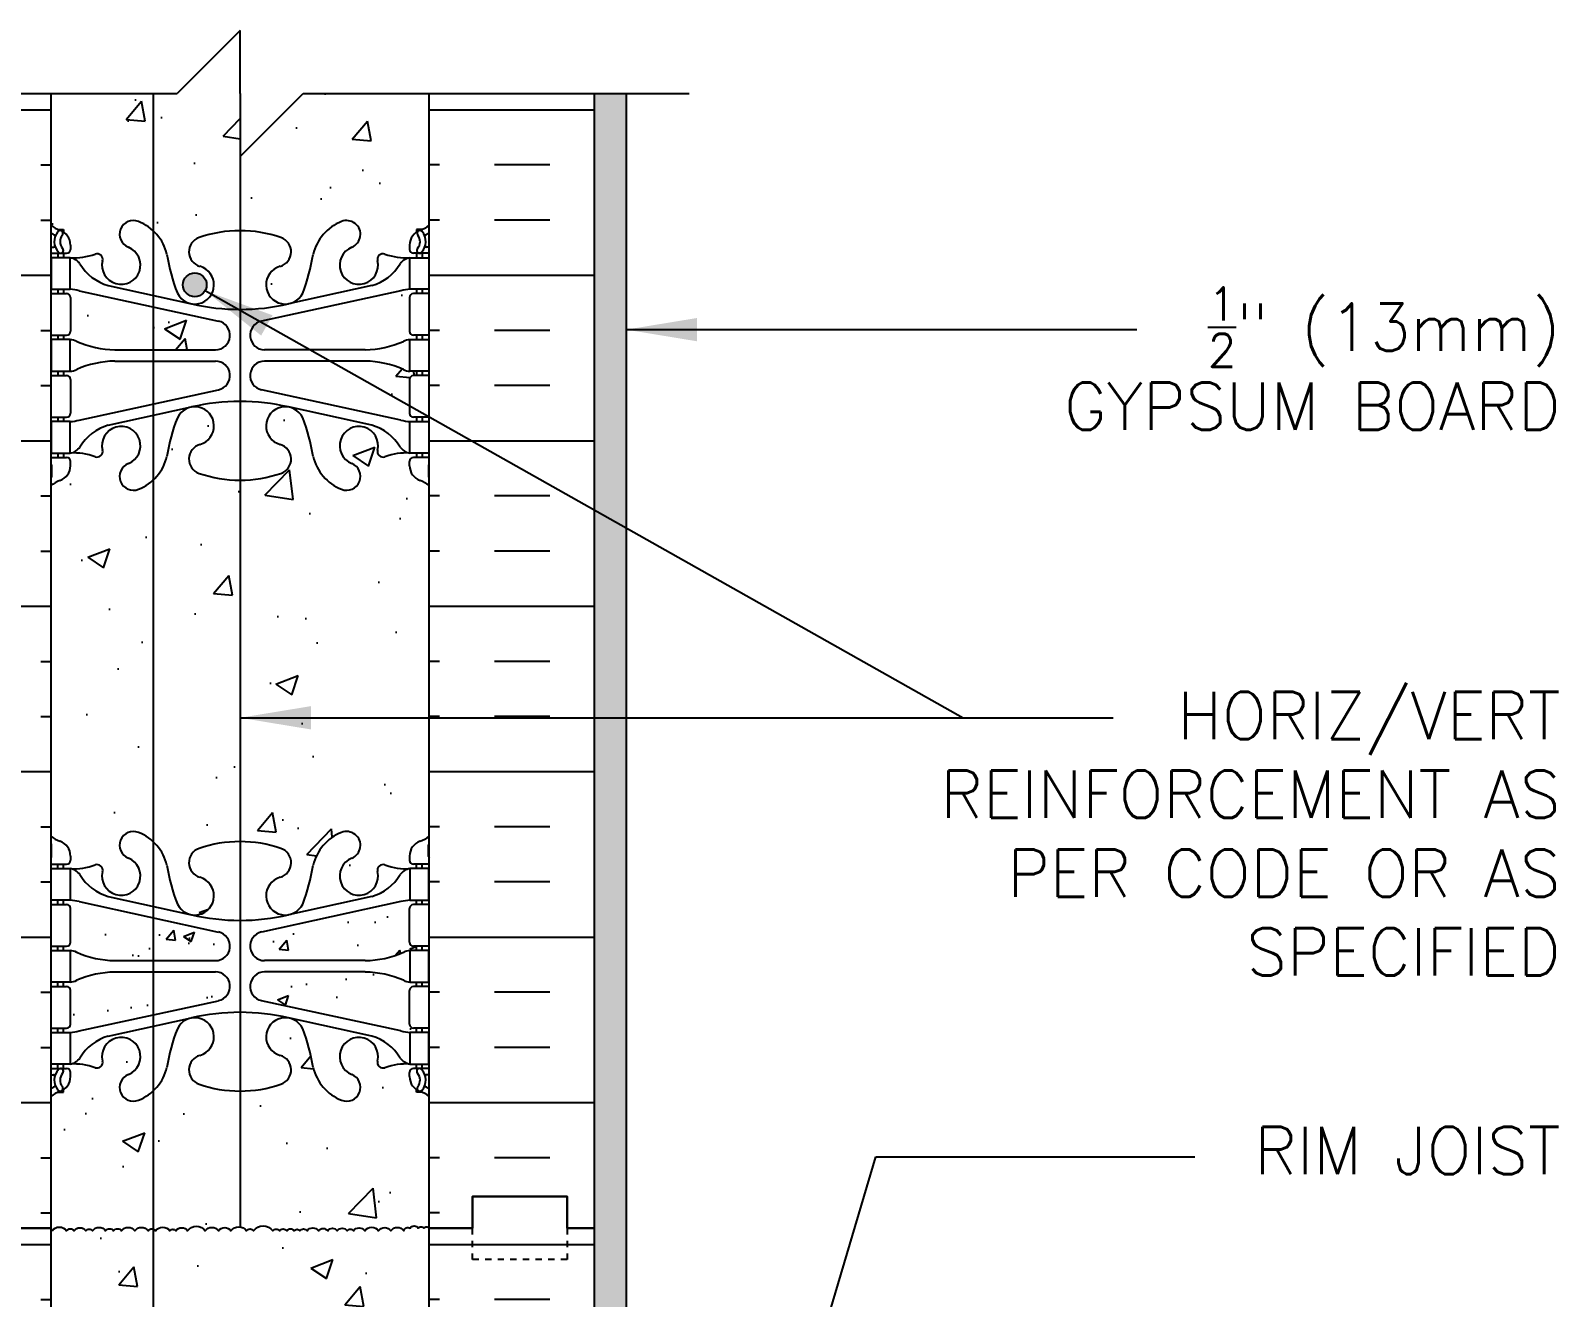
# Model space of a CAD drawing. Header units: inches. Extents: x 25.8 to 78.5, y -14.6 to 56.3.
# Drawn here: x 48.35 to 72.59, y 36.15 to 56.25 of the extents above; entities that cross this region are included whole.
import ezdxf

# ---------------------------------------------------------------- set-up
doc = ezdxf.new("R2010")
doc.units = ezdxf.units.IN
doc.header["$LTSCALE"] = 0.5
doc.header["$MEASUREMENT"] = 0
doc.linetypes.add('DASHED2', pattern=[0.375, 0.25, -0.125])
for name, color, linetype in [('HATCH', 12, 'Continuous'), ('line25', 2, 'Continuous'), ('LINE3', 3, 'Continuous'), ('LINE50', 5, 'Continuous'), ('LINE9', 9, 'Continuous'), ('TEXT', 4, 'Continuous'), ('Web_Edge', 9, 'Continuous')]:
    doc.layers.add(name, color=color, linetype=linetype)
doc.styles.add('DIM', font='romans.shx', dxfattribs={"width": 0.7})
doc.styles.add('ROMANS', font='romans.shx', dxfattribs={"height": 1.125})
doc.dimstyles.new('ext_12', dxfattribs={"dimscale": 12, "dimtxt": 0.09375, "dimasz": 0.09375, "dimexe": 0.09375, "dimexo": 0.0625, "dimgap": 0.0625, "dimtad": 1, "dimdec": 1, "dimzin": 3, "dimdsep": 46, "dimlunit": 4, "dimtxsty": 'DIM', "dimcen": 0.09, "dimdle": 0.09375, "dimclrt": 4, "dimadec": 0, "dimazin": 0, "dimtfac": 1, "dimtdec": 1, "dimtmove": 2, "dimatfit": 3, "dimfxl": 0, "dimfrac": 2, "dimtolj": 1, "dimtzin": 0, "dimarcsym": 0})

# ---------------------------------------------------------------- blocks, each defined once
blk = doc.blocks.new('6 web')
at = {"layer": 'Web_Edge'}
for p, q in [((-2.89, 6.845), (-2.8, 6.845)), ((-2.8, 6.845), (-2.8, 6.803)), ((2.89, 6.845), (2.8, 6.845)), ((2.8, 6.845), (2.8, 6.803)), ((-3, 6.566), (-2.958, 6.566)), ((-2.69, 6.596), (-2.69, 6.529)), ((2.69, 6.596), (2.69, 6.529)), ((3, 6.566), (2.958, 6.566)), ((-3, 6.466), (-2.752, 6.466)), ((-2.89, 6.466), (-2.89, 6.396)), ((-2.8, 6.466), (-2.8, 6.396)), ((3, 6.466), (2.752, 6.466)), ((2.8, 6.466), (2.8, 6.396)), ((2.89, 6.466), (2.89, 6.396)), ((-3, 5.826), (-2.752, 5.826)), ((-2.89, 5.896), (-2.89, 5.826)), ((-2.8, 5.896), (-2.8, 5.826)), ((-2.551, 5.872), (-0.34, 5.391)), ((-2.09, 5.955), (-0.768, 5.665)), ((2.551, 5.872), (0.34, 5.391)), ((2.09, 5.955), (0.768, 5.665)), ((3, 5.826), (2.752, 5.826)), ((2.8, 5.896), (2.8, 5.826)), ((2.89, 5.896), (2.89, 5.826)), ((-2.69, 5.764), (-2.69, 5.229)), ((2.69, 5.764), (2.69, 5.229)), ((-3, 5.166), (-2.752, 5.166)), ((-2.89, 5.166), (-2.89, 5.096)), ((-2.8, 5.166), (-2.8, 5.096)), ((3, 5.166), (2.752, 5.166)), ((2.8, 5.166), (2.8, 5.096)), ((2.89, 5.166), (2.89, 5.096)), ((-1.985, 4.936), (-0.389, 4.936)), ((1.985, 4.936), (0.389, 4.936)), ((-1.985, 4.756), (-0.389, 4.756)), ((1.985, 4.756), (0.389, 4.756)), ((-3, 4.526), (-2.752, 4.526)), ((-2.89, 4.596), (-2.89, 4.526)), ((-2.8, 4.596), (-2.8, 4.526)), ((-2.69, 4.464), (-2.69, 3.929)), ((2.69, 4.464), (2.69, 3.929)), ((3, 4.526), (2.752, 4.526)), ((2.8, 4.596), (2.8, 4.526)), ((2.89, 4.596), (2.89, 4.526)), ((-2.551, 3.82), (-0.34, 4.302)), ((2.551, 3.82), (0.34, 4.302)), ((-2.09, 3.737), (-0.768, 4.028)), ((2.09, 3.737), (0.768, 4.028)), ((-3, 3.866), (-2.752, 3.866)), ((-2.89, 3.866), (-2.89, 3.796)), ((-2.8, 3.866), (-2.8, 3.796)), ((3, 3.866), (2.752, 3.866)), ((2.8, 3.866), (2.8, 3.796)), ((2.89, 3.866), (2.89, 3.796)), ((-3, 3.226), (-2.752, 3.226)), ((-2.89, 3.296), (-2.89, 3.226)), ((-2.8, 3.296), (-2.8, 3.226)), ((-2.69, 3.096), (-2.69, 3.164)), ((2.69, 3.096), (2.69, 3.164)), ((3, 3.226), (2.752, 3.226)), ((2.8, 3.296), (2.8, 3.226)), ((2.89, 3.296), (2.89, 3.226)), ((-2.99, 3.106), (-2.99, 2.92)), ((2.99, 3.106), (2.99, 2.92)), ((-2.99, -3.106), (-2.99, -2.92)), ((-2.69, -3.096), (-2.69, -3.164)), ((2.69, -3.096), (2.69, -3.164)), ((2.99, -3.106), (2.99, -2.92)), ((-3, -3.226), (-2.752, -3.226)), ((-2.89, -3.296), (-2.89, -3.226)), ((-2.8, -3.296), (-2.8, -3.226)), ((3, -3.226), (2.752, -3.226)), ((2.8, -3.296), (2.8, -3.226)), ((2.89, -3.296), (2.89, -3.226)), ((-3, -3.866), (-2.752, -3.866)), ((-2.89, -3.866), (-2.89, -3.796)), ((-2.8, -3.866), (-2.8, -3.796)), ((-2.551, -3.82), (-0.34, -4.302)), ((-2.09, -3.737), (-0.768, -4.028)), ((2.551, -3.82), (0.34, -4.302)), ((2.09, -3.737), (0.768, -4.028)), ((3, -3.866), (2.752, -3.866)), ((2.8, -3.866), (2.8, -3.796)), ((2.89, -3.866), (2.89, -3.796)), ((-2.69, -4.464), (-2.69, -3.929)), ((2.69, -4.464), (2.69, -3.929)), ((-3, -4.526), (-2.752, -4.526)), ((-2.89, -4.596), (-2.89, -4.526)), ((-2.8, -4.596), (-2.8, -4.526)), ((3, -4.526), (2.752, -4.526)), ((2.8, -4.596), (2.8, -4.526)), ((2.89, -4.596), (2.89, -4.526)), ((-1.985, -4.756), (-0.389, -4.756)), ((1.985, -4.756), (0.389, -4.756)), ((-1.985, -4.936), (-0.389, -4.936)), ((1.985, -4.936), (0.389, -4.936)), ((-3, -5.166), (-2.752, -5.166)), ((-2.89, -5.166), (-2.89, -5.096)), ((-2.8, -5.166), (-2.8, -5.096)), ((-2.69, -5.764), (-2.69, -5.229)), ((2.69, -5.764), (2.69, -5.229)), ((3, -5.166), (2.752, -5.166)), ((2.8, -5.166), (2.8, -5.096)), ((2.89, -5.166), (2.89, -5.096)), ((-2.551, -5.872), (-0.34, -5.391)), ((2.551, -5.872), (0.34, -5.391)), ((-2.09, -5.955), (-0.768, -5.665)), ((2.09, -5.955), (0.768, -5.665)), ((-3, -5.826), (-2.752, -5.826)), ((-2.89, -5.896), (-2.89, -5.826)), ((-2.8, -5.896), (-2.8, -5.826)), ((3, -5.826), (2.752, -5.826)), ((2.8, -5.896), (2.8, -5.826)), ((2.89, -5.896), (2.89, -5.826)), ((-3, -6.466), (-2.752, -6.466)), ((-2.89, -6.466), (-2.89, -6.396)), ((-2.8, -6.466), (-2.8, -6.396)), ((-2.69, -6.596), (-2.69, -6.529)), ((2.69, -6.596), (2.69, -6.529)), ((3, -6.466), (2.752, -6.466)), ((2.8, -6.466), (2.8, -6.396)), ((2.89, -6.466), (2.89, -6.396)), ((-3, -6.566), (-2.958, -6.566)), ((3, -6.566), (2.958, -6.566)), ((-2.89, -6.845), (-2.8, -6.845)), ((-2.8, -6.845), (-2.8, -6.803)), ((2.8, -6.845), (2.8, -6.803)), ((2.89, -6.845), (2.8, -6.845))]:
    blk.add_line(p, q, dxfattribs=at)
for points in [[(-2.995, 5.896), (-2.695, 5.896), (-2.695, 6.396), (-2.995, 6.396)], [(2.995, 5.896), (2.695, 5.896), (2.695, 6.396), (2.995, 6.396)], [(-2.995, 4.596), (-2.695, 4.596), (-2.695, 5.096), (-2.995, 5.096)], [(2.995, 4.596), (2.695, 4.596), (2.695, 5.096), (2.995, 5.096)], [(-2.995, 3.296), (-2.695, 3.296), (-2.695, 3.796), (-2.995, 3.796)], [(2.995, 3.296), (2.695, 3.296), (2.695, 3.796), (2.995, 3.796)], [(-2.995, -3.296), (-2.695, -3.296), (-2.695, -3.796), (-2.995, -3.796)], [(2.995, -3.296), (2.695, -3.296), (2.695, -3.796), (2.995, -3.796)], [(-2.995, -4.596), (-2.695, -4.596), (-2.695, -5.096), (-2.995, -5.096)], [(2.995, -4.596), (2.695, -4.596), (2.695, -5.096), (2.995, -5.096)], [(-2.995, -5.896), (-2.695, -5.896), (-2.695, -6.396), (-2.995, -6.396)], [(2.995, -5.896), (2.695, -5.896), (2.695, -6.396), (2.995, -6.396)]]:
    blk.add_lwpolyline(points, close=True, dxfattribs=at)
for centre, radius, start, end in [((-2.69, 7.303), 0.5, 231.6833, 250.5288), ((-2.69, 7.303), 0.6, 238.8907, 245.0748), ((-2.696, 6.651), 0.25, 140.1145, 222.4609), ((-2.854, 6.782), 0.045, 319.1879, 141.448), ((-2.94, 6.596), 0.25, 0, 70.5288), ((-1.69, 6.766), 0.22, 68.1963, 248.1963), ((-1.885, 6.278), 0.745, 13.2652, 68.1963), ((0, 4.825), 2, 90, 108.923), ((0, 4.825), 2, 71.077, 90), ((1.885, 6.278), 0.745, 111.8037, 166.7348), ((1.69, 6.766), 0.22, 291.8037, 111.8037), ((2.94, 6.596), 0.25, 109.4712, 180), ((2.854, 6.782), 0.045, 38.552, 220.8121), ((2.69, 7.303), 0.5, 289.4712, 308.3167), ((2.696, 6.651), 0.25, 317.5391, 39.8855), ((2.69, 7.303), 0.6, 294.9252, 301.1093), ((-2.958, 6.586), 0.02, 270, 14.1541), ((-2.951, 6.741), 0.02, 340.7916, 65.0748), ((-2.696, 6.651), 0.16, 140.0001, 222.4609), ((-1.885, 6.278), 0.305, 166.6795, 68.1963), ((-0.571, 6.49), 0.24, 108.923, 254.2747), ((0.571, 6.49), 0.24, 285.7253, 71.077), ((1.885, 6.278), 0.305, 111.8037, 13.3205), ((2.696, 6.651), 0.16, 317.5391, 39.9999), ((2.951, 6.741), 0.02, 114.9252, 199.2084), ((2.958, 6.586), 0.02, 165.8459, 270), ((-2.848, 6.512), 0.045, 222.4609, 42.4609), ((-2.752, 6.529), 0.0625, 270, 0), ((-2.639, 7.395), 1, 266.7879, 289.9067), ((-2.738, 6.15), 0.25, 37.2777, 80.0823), ((-2.269, 6.369), 0.09, 346.6795, 108.8651), ((1.803, 6.92), 3, 189.0273, 201.1984), ((-1.803, 6.92), 3, 338.8016, 350.9727), ((2.269, 6.369), 0.09, 71.1349, 193.3205), ((2.639, 7.395), 1, 250.0933, 273.2121), ((2.738, 6.15), 0.25, 99.9177, 142.7223), ((2.752, 6.529), 0.0625, 180, 270), ((2.848, 6.512), 0.045, 137.5391, 317.5391), ((-1.891, 6.678), 0.75, 210.155, 254.5838), ((-0.718, 5.966), 0.305, 205.3782, 74.2747), ((0.718, 5.966), 0.305, 105.7253, 334.6218), ((1.891, 6.678), 0.75, 285.4162, 329.845), ((-2.752, 5.764), 0.0625, 0, 90), ((-2.786, 4.9), 1, 76.4291, 84.7991), ((2.786, 4.9), 1, 95.2009, 103.5709), ((2.752, 5.764), 0.0625, 90, 180), ((0, 8.932), 3.356, 256.7692, 270), ((0, 8.932), 3.356, 270, 283.2308), ((-0.389, 5.166), 0.23, 270, 77.6055), ((0.389, 5.166), 0.23, 102.3945, 270), ((-2.752, 5.229), 0.0625, 270, 0), ((-2.699, 4.877), 0.219, 60.4937, 88.92), ((2.699, 4.877), 0.219, 91.08, 119.5063), ((2.752, 5.229), 0.0625, 180, 270), ((-1.955, 6.536), 1.6, 246.5673, 268.9203), ((1.955, 6.536), 1.6, 271.0797, 293.4327), ((-2.699, 4.815), 0.219, 271.08, 299.5063), ((-2.699, 4.815), 0.219, 271.08, 299.5063), ((-1.955, 3.156), 1.6, 91.0797, 113.4327), ((-1.955, 3.156), 1.6, 91.0797, 113.4327), ((-0.389, 4.526), 0.23, 282.3945, 90), ((0.389, 4.526), 0.23, 90, 257.6055), ((1.955, 3.156), 1.6, 66.5673, 88.9203), ((1.955, 3.156), 1.6, 66.5673, 88.9203), ((2.699, 4.815), 0.219, 240.4937, 268.92), ((2.699, 4.815), 0.219, 240.4937, 268.92), ((-2.752, 4.464), 0.0625, 0, 90), ((2.752, 4.464), 0.0625, 90, 180), ((-2.752, 3.929), 0.0625, 270, 0), ((-0.718, 3.727), 0.305, 285.7253, 154.6218), ((0, 0.761), 3.356, 90, 103.2308), ((0, 0.761), 3.356, 76.7692, 90), ((0.718, 3.727), 0.305, 25.3782, 254.2747), ((2.752, 3.929), 0.0625, 180, 270), ((-2.786, 4.792), 1, 275.2009, 283.5709), ((-1.891, 3.014), 0.75, 105.4162, 149.845), ((-1.885, 3.414), 0.305, 291.8037, 193.3205), ((1.803, 2.773), 3, 158.8016, 170.9727), ((-1.803, 2.773), 3, 9.0273, 21.1984), ((1.885, 3.414), 0.305, 346.6795, 248.1963), ((1.891, 3.014), 0.75, 30.155, 74.5838), ((2.786, 4.792), 1, 256.4291, 264.7991), ((-0.571, 3.202), 0.24, 105.7253, 251.077), ((0.571, 3.202), 0.24, 288.923, 74.2747), ((-2.752, 3.164), 0.0625, 360, 90), ((-2.738, 3.542), 0.25, 279.9177, 322.7223), ((-2.639, 2.298), 1, 70.0933, 93.2121), ((-2.269, 3.323), 0.09, 251.1349, 13.3205), ((-1.885, 3.414), 0.745, 291.8037, 346.7348), ((1.885, 3.414), 0.745, 193.2652, 248.1963), ((2.269, 3.323), 0.09, 166.6795, 288.8651), ((2.639, 2.298), 1, 86.7879, 109.9067), ((2.738, 3.542), 0.25, 217.2777, 260.0823), ((2.752, 3.164), 0.0625, 90, 180), ((-3.01, 3.106), 0.02, 0, 60.012), ((-3.01, 2.92), 0.02, 301.073, 0), ((-2.94, 3.096), 0.25, 289.4712, 360), ((-1.69, 2.927), 0.22, 111.8037, 291.8037), ((0, 4.867), 2, 251.077, 270), ((0, 4.867), 2, 270, 288.923), ((1.69, 2.927), 0.22, 248.1963, 68.1963), ((2.94, 3.096), 0.25, 180, 250.5288), ((3.01, 3.106), 0.02, 119.988, 180), ((3.01, 2.92), 0.02, 180, 238.927), ((-2.69, 2.389), 0.6, 121.073, 121.1093), ((-2.69, 2.389), 0.5, 109.4712, 128.3167), ((2.69, 2.389), 0.5, 51.6833, 70.5288), ((2.69, 2.389), 0.6, 58.8907, 58.927), ((-2.69, -2.389), 0.5, 231.6833, 250.5288), ((-2.69, -2.389), 0.6, 238.8907, 238.927), ((-3.01, -2.92), 0.02, 360, 58.927), ((-2.94, -3.096), 0.25, 0, 70.5288), ((-1.69, -2.927), 0.22, 68.1963, 248.1963), ((-1.885, -3.414), 0.745, 13.2652, 68.1963), ((0, -4.867), 2, 90, 108.923), ((0, -4.867), 2, 71.077, 90), ((1.885, -3.414), 0.745, 111.8037, 166.7348), ((1.69, -2.927), 0.22, 291.8037, 111.8037), ((2.94, -3.096), 0.25, 109.4712, 180), ((2.69, -2.389), 0.5, 289.4712, 308.3167), ((3.01, -2.92), 0.02, 121.073, 180), ((2.69, -2.389), 0.6, 301.073, 301.1093), ((-3.01, -3.106), 0.02, 299.988, 360), ((-1.885, -3.414), 0.305, 166.6795, 68.1963), ((-0.571, -3.202), 0.24, 108.923, 254.2747), ((0.571, -3.202), 0.24, 285.7253, 71.077), ((1.885, -3.414), 0.305, 111.8037, 13.3205), ((3.01, -3.106), 0.02, 180, 240.012), ((-2.752, -3.164), 0.0625, 270, 0), ((-2.639, -2.298), 1, 266.7879, 289.9067), ((-2.738, -3.542), 0.25, 37.2777, 80.0823), ((-1.891, -3.014), 0.75, 210.155, 254.5838), ((-2.269, -3.323), 0.09, 346.6795, 108.8651), ((1.803, -2.773), 3, 189.0273, 201.1984), ((-1.803, -2.773), 3, 338.8016, 350.9727), ((1.891, -3.014), 0.75, 285.4162, 329.845), ((2.269, -3.323), 0.09, 71.1349, 193.3205), ((2.639, -2.298), 1, 250.0933, 273.2121), ((2.738, -3.542), 0.25, 99.9177, 142.7223), ((2.752, -3.164), 0.0625, 180, 270), ((-0.718, -3.727), 0.305, 205.3782, 74.2747), ((0.718, -3.727), 0.305, 105.7253, 334.6218), ((-2.752, -3.929), 0.0625, 0, 90), ((-2.786, -4.792), 1, 76.4291, 84.7991), ((2.786, -4.792), 1, 95.2009, 103.5709), ((2.752, -3.929), 0.0625, 90, 180), ((0, -0.761), 3.356, 256.7692, 270), ((0, -0.761), 3.356, 270, 283.2308), ((-0.389, -4.526), 0.23, 270, 77.6055), ((0.389, -4.526), 0.23, 102.3945, 270), ((-2.752, -4.464), 0.0625, 270, 0), ((-2.699, -4.815), 0.219, 60.4937, 88.92), ((-2.699, -4.815), 0.219, 60.4937, 88.92), ((2.699, -4.815), 0.219, 91.08, 119.5063), ((2.699, -4.815), 0.219, 91.08, 119.5063), ((2.752, -4.464), 0.0625, 180, 270), ((-1.955, -3.156), 1.6, 246.5673, 268.9203), ((-1.955, -3.156), 1.6, 246.5673, 268.9203), ((1.955, -3.156), 1.6, 271.0797, 293.4327), ((1.955, -3.156), 1.6, 271.0797, 293.4327), ((-2.699, -4.877), 0.219, 271.08, 299.5063), ((-1.955, -6.536), 1.6, 91.0797, 113.4327), ((-0.389, -5.166), 0.23, 282.3945, 90), ((0.389, -5.166), 0.23, 90, 257.6055), ((1.955, -6.536), 1.6, 66.5673, 88.9203), ((2.699, -4.877), 0.219, 240.4937, 268.92), ((-2.752, -5.229), 0.0625, 0, 90), ((2.752, -5.229), 0.0625, 90, 180), ((-2.752, -5.764), 0.0625, 270, 0), ((-0.718, -5.966), 0.305, 285.7253, 154.6218), ((0, -8.932), 3.356, 90, 103.2308), ((0, -8.932), 3.356, 76.7692, 90), ((0.718, -5.966), 0.305, 25.3782, 254.2747), ((2.752, -5.764), 0.0625, 180, 270), ((-2.786, -4.9), 1, 275.2009, 283.5709), ((-1.891, -6.678), 0.75, 105.4162, 149.845), ((-1.885, -6.278), 0.305, 291.8037, 193.3205), ((1.803, -6.92), 3, 158.8016, 170.9727), ((-1.803, -6.92), 3, 9.0273, 21.1984), ((1.885, -6.278), 0.305, 346.6795, 248.1963), ((1.891, -6.678), 0.75, 30.155, 74.5838), ((2.786, -4.9), 1, 256.4291, 264.7991), ((-2.738, -6.15), 0.25, 279.9177, 322.7223), ((-0.571, -6.49), 0.24, 105.7253, 251.077), ((0.571, -6.49), 0.24, 288.923, 74.2747), ((2.738, -6.15), 0.25, 217.2777, 260.0823), ((-2.696, -6.651), 0.25, 137.5391, 219.8855), ((-2.848, -6.512), 0.045, 317.5391, 137.5391), ((-2.696, -6.651), 0.16, 137.5391, 219.9999), ((-2.752, -6.529), 0.0625, 360, 90), ((-2.639, -7.395), 1, 70.0933, 93.2121), ((-2.269, -6.369), 0.09, 251.1349, 13.3205), ((-1.885, -6.278), 0.745, 291.8037, 346.7348), ((1.885, -6.278), 0.745, 193.2652, 248.1963), ((2.269, -6.369), 0.09, 166.6795, 288.8651), ((2.639, -7.395), 1, 86.7879, 109.9067), ((2.752, -6.529), 0.0625, 90, 180), ((2.848, -6.512), 0.045, 42.4609, 222.4609), ((2.696, -6.651), 0.16, 320.0001, 42.4609), ((2.696, -6.651), 0.25, 320.1145, 42.4609), ((-2.69, -7.303), 0.6, 114.9252, 121.1093), ((-2.958, -6.586), 0.02, 345.8459, 90), ((-2.951, -6.741), 0.02, 294.9252, 19.2084), ((-2.854, -6.782), 0.045, 218.552, 40.8121), ((-2.94, -6.596), 0.25, 289.4712, 360), ((-1.69, -6.766), 0.22, 111.8037, 291.8037), ((0, -4.825), 2, 251.077, 270), ((0, -4.825), 2, 270, 288.923), ((1.69, -6.766), 0.22, 248.1963, 68.1963), ((2.94, -6.596), 0.25, 180, 250.5288), ((2.854, -6.782), 0.045, 139.1879, 321.448), ((2.951, -6.741), 0.02, 160.7916, 245.0748), ((2.958, -6.586), 0.02, 90, 194.1541), ((2.69, -7.303), 0.6, 58.8907, 65.0748), ((-2.69, -7.303), 0.5, 109.4712, 128.3167), ((2.69, -7.303), 0.5, 51.6833, 70.5288)]:
    blk.add_arc(centre, radius, start, end, dxfattribs=at)

msp = doc.modelspace()

# ---------------------------------------------------------------- hatches: boundary and pattern name
at = {"layer": 'HATCH'}
h = msp.add_hatch(dxfattribs=at)
h.set_pattern_fill('AR-CONC', color=256, scale=0.5, style=0)
h.paths.add_polyline_path([(54.676, 49.036, 0.082415), (54.533, 49.115, -0.317837), (54.366, 49.35), (54.366, 49.418, -0.414214), (54.428, 49.48), (54.476, 49.48), (54.476, 49.55), (54.371, 49.55, 0.10046), (53.977, 49.493, -0.601435), (53.858, 49.598, 2.182095), (53.448, 49.385, -1), (53.284, 48.977, -0.24438), (52.836, 49.497, 0.053157), (52.67, 50.111, 0.223253), (52.47, 50.276), (52.45, 50.281, 0.955472), (52.312, 49.687, -0.735593), (52.325, 49.229, -0.082755), (51.676, 49.121), (51.676, 47.254), (54.676, 47.254)])
h.paths.add_polyline_path([(51.676, 49.121, -0.082755), (51.027, 49.229, -0.735593), (51.04, 49.687, 0.955472), (50.902, 50.281), (50.882, 50.276, 0.223253), (50.682, 50.111, 0.053157), (50.516, 49.497, -0.24438), (50.068, 48.977, -1), (49.904, 49.385, 2.182095), (49.494, 49.598, -0.601435), (49.375, 49.493, 0.10046), (48.981, 49.55), (48.876, 49.55), (48.876, 49.48), (48.924, 49.48, -0.414214), (48.986, 49.418), (48.986, 49.35, -0.317837), (48.819, 49.115, 0.082415), (48.676, 49.036), (48.676, 47.254), (51.676, 47.254)])
h.paths.add_polyline_path([(51.676, 54.254), (51.676, 55.254), (51.676, 56.254), (50.676, 55.254), (48.676, 55.254), (48.676, 53.165, 0.064398), (48.786, 53.099), (48.876, 53.099), (48.876, 53.057, -0.249069), (48.986, 52.85), (48.986, 52.783, -0.414214), (48.924, 52.72), (48.876, 52.72), (48.876, 52.65), (48.981, 52.65, 0.10046), (49.375, 52.707, -0.601435), (49.494, 52.603, 2.182095), (49.904, 52.816, -1), (50.068, 53.224, -0.24438), (50.516, 52.703, 0.053157), (50.682, 52.089, 0.223253), (50.882, 51.924), (50.902, 51.92, 0.955472), (51.04, 52.514, -0.735593), (51.027, 52.972, -0.082755), (51.676, 53.08)])
h.paths.add_polyline_path([(51.145, 52.22, -1), (50.77, 52.22, -1)], flags=16)
h.paths.add_polyline_path([(54.676, 55.254), (52.676, 55.254), (51.676, 54.254), (51.676, 53.08, -0.082755), (52.325, 52.972, -0.735593), (52.312, 52.514, 0.955472), (52.45, 51.92), (52.47, 51.924, 0.223253), (52.67, 52.089, 0.053157), (52.836, 52.703, -0.24438), (53.284, 53.224, -1), (53.448, 52.816, 2.182095), (53.858, 52.603, -0.601435), (53.977, 52.707, 0.10046), (54.371, 52.65), (54.476, 52.65), (54.476, 52.72), (54.428, 52.72, -0.414214), (54.366, 52.783), (54.366, 52.85, -0.249069), (54.476, 53.057), (54.476, 53.099), (54.566, 53.099, 0.064398), (54.676, 53.165)])
h.paths.add_polyline_path([(54.366, 51.483), (54.366, 52.018, -0.414214), (54.428, 52.08), (54.476, 52.08), (54.476, 52.15), (54.371, 52.15, 0.036537), (54.227, 52.127), (52.016, 51.645, 0.897292), (52.065, 51.19), (53.661, 51.19, 0.097844), (54.267, 51.322, -0.124673), (54.371, 51.35), (54.476, 51.35), (54.476, 51.42), (54.428, 51.42, -0.414214)])
h.paths.add_polyline_path([(54.366, 50.718, -0.414214), (54.428, 50.78), (54.476, 50.78), (54.476, 50.85), (54.371, 50.85, -0.124673), (54.267, 50.879, 0.097844), (53.661, 51.01), (52.065, 51.01, 0.897292), (52.016, 50.556), (54.227, 50.074, 0.036537), (54.371, 50.05), (54.476, 50.05), (54.476, 50.12), (54.428, 50.12, -0.414214), (54.366, 50.183)])
h.paths.add_polyline_path([(51.287, 51.01), (49.691, 51.01, 0.097844), (49.085, 50.879, -0.124673), (48.981, 50.85), (48.876, 50.85), (48.876, 50.78), (48.924, 50.78, -0.414214), (48.986, 50.718), (48.986, 50.183, -0.414214), (48.924, 50.12), (48.876, 50.12), (48.876, 50.05), (48.981, 50.05, 0.036537), (49.125, 50.074), (51.336, 50.556, 0.897292)])
h.paths.add_polyline_path([(51.336, 51.645), (49.125, 52.127, 0.036537), (48.981, 52.15), (48.876, 52.15), (48.876, 52.08), (48.924, 52.08, -0.414214), (48.986, 52.018), (48.986, 51.483, -0.414214), (48.924, 51.42), (48.876, 51.42), (48.876, 51.35), (48.981, 51.35, -0.124673), (49.085, 51.322, 0.097844), (49.691, 51.19), (51.287, 51.19, 0.897292)])
h = msp.add_hatch(dxfattribs=at)
h.set_pattern_fill('INSUL', color=256, scale=7, style=0)
h.set_pattern_definition([(0, (-2877.4856, -359.7554), (0, 2.625), []), (0, (-2877.4856, -358.8804), (0, 2.625), [0.875, -0.875]), (0, (-2877.4856, -358.0054), (0, 2.625), [0.875, -0.875])])
h.paths.add_polyline_path([(46.051, 37.254), (46.488, 37.254), (46.488, 37.754), (47.988, 37.754), (47.988, 37.254), (48.676, 37.254), (48.676, 55.254), (47.988, 55.254), (47.988, 55.754), (46.488, 55.754), (46.488, 55.254), (46.051, 55.254)])
h = msp.add_hatch(dxfattribs=at)
h.set_pattern_fill('INSUL', color=256, scale=7, style=0)
h.set_pattern_definition([(180, (2980.8376, -359.7554), (0, 2.625), []), (180, (2980.8376, -358.8804), (0, 2.625), [0.875, -0.875]), (180, (2980.8376, -358.0054), (0, 2.625), [0.875, -0.875])])
h.paths.add_polyline_path([(57.301, 37.254), (56.863, 37.254), (56.863, 37.754), (55.363, 37.754), (55.363, 37.254), (54.676, 37.254), (54.676, 55.254), (55.363, 55.254), (55.363, 55.754), (56.863, 55.754), (56.863, 55.254), (57.301, 55.254)])
h = msp.add_hatch(dxfattribs=at)
h.set_pattern_fill('AR-SAND', color=256, scale=0.25, style=0)
h.paths.add_polyline_path([(57.801, 55.254), (57.301, 55.254), (57.301, 37.254), (57.301, 29.067), (57.801, 29.067)])
h = msp.add_hatch(dxfattribs=at)
h.set_pattern_fill('AR-CONC', color=256, scale=0.5, style=0)
h.paths.add_polyline_path([(54.676, 47.254), (51.676, 47.254), (51.676, 43.387, -0.082755), (52.325, 43.279, -0.735593), (52.312, 42.821, 0.955472), (52.45, 42.228), (52.47, 42.232, 0.223253), (52.67, 42.397, 0.053157), (52.836, 43.011, -0.24438), (53.284, 43.532, -1), (53.448, 43.123, 2.182095), (53.858, 42.91, -0.601435), (53.977, 43.015, 0.10046), (54.371, 42.958), (54.476, 42.958), (54.476, 43.028), (54.428, 43.028, -0.414214), (54.366, 43.09), (54.366, 43.158, -0.317837), (54.533, 43.394, 0.082415), (54.676, 43.473)])
h.paths.add_polyline_path([(51.676, 47.254), (48.676, 47.254), (48.676, 43.473, 0.082415), (48.819, 43.394, -0.317837), (48.986, 43.158), (48.986, 43.09, -0.414214), (48.924, 43.028), (48.876, 43.028), (48.876, 42.958), (48.981, 42.958, 0.10046), (49.375, 43.015, -0.601435), (49.494, 42.91, 2.182095), (49.904, 43.123, -1), (50.068, 43.532, -0.24438), (50.516, 43.011, 0.053157), (50.682, 42.397, 0.223253), (50.882, 42.232), (50.902, 42.228, 0.955472), (51.04, 42.821, -0.735593), (51.027, 43.279, -0.082755), (51.676, 43.387)])
h = msp.add_hatch(dxfattribs=at)
h.set_pattern_fill('AR-CONC', color=256, scale=0.25, style=0)
h.paths.add_polyline_path([(53.661, 41.498, 0.097844), (54.267, 41.63, -0.124673), (54.371, 41.658), (54.476, 41.658), (54.476, 41.728), (54.428, 41.728, -0.414214), (54.366, 41.79), (54.366, 42.325, -0.414214), (54.428, 42.388), (54.476, 42.388), (54.476, 42.458), (54.371, 42.458, 0.036537), (54.227, 42.434), (52.978, 42.162), (52.978, 41.498)])
h.paths.add_polyline_path([(52.978, 41.318), (52.978, 40.654), (54.227, 40.382, 0.036537), (54.371, 40.358), (54.476, 40.358), (54.476, 40.428), (54.428, 40.428, -0.414214), (54.366, 40.49), (54.366, 41.025, -0.414214), (54.428, 41.088), (54.476, 41.088), (54.476, 41.158), (54.371, 41.158, -0.124673), (54.267, 41.186, 0.097844), (53.661, 41.318)])
h.paths.add_polyline_path([(52.065, 41.318, 0.897292), (52.016, 40.863), (52.978, 40.654), (52.978, 41.318)])
h.paths.add_polyline_path([(52.016, 41.953, 0.897292), (52.065, 41.498), (52.978, 41.498), (52.978, 42.162)])
h.paths.add_polyline_path([(49.125, 42.434, 0.036537), (48.981, 42.458), (48.876, 42.458), (48.876, 42.388), (48.924, 42.388, -0.414214), (48.986, 42.325), (48.986, 41.79, -0.414214), (48.924, 41.728), (48.876, 41.728), (48.876, 41.658), (48.981, 41.658, -0.124673), (49.085, 41.63, 0.097844), (49.691, 41.498), (51.287, 41.498, 0.897292), (51.336, 41.953)])
h.paths.add_polyline_path([(51.336, 40.863, 0.677618), (51.406, 41.285), (50.596, 41.285), (49.396, 41.285, 0.051135), (49.085, 41.186, -0.124673), (48.981, 41.158), (48.876, 41.158), (48.876, 41.088), (48.924, 41.088, -0.414214), (48.986, 41.025), (48.986, 40.49, -0.414214), (48.924, 40.428), (48.876, 40.428), (48.876, 40.358), (48.981, 40.358, 0.036537), (49.125, 40.382)])
h = msp.add_hatch(dxfattribs=at)
h.set_pattern_fill('AR-CONC', color=256, scale=0.5, style=0)
h.paths.add_polyline_path([(52.978, 34.996, -0.130426), (53.284, 35.224, -1), (53.448, 34.816, 2.182095), (53.858, 34.603, -0.601435), (53.977, 34.707, 0.10046), (54.371, 34.65), (54.476, 34.65), (54.476, 34.72), (54.428, 34.72, -0.414214), (54.366, 34.783), (54.366, 34.85, -0.249069), (54.476, 35.057), (54.476, 35.099), (54.566, 35.099, 0.064398), (54.676, 35.165), (54.676, 37.254), (54.676, 39.343, 0.064398), (54.566, 39.409), (54.476, 39.409), (54.476, 39.451, -0.249069), (54.366, 39.658), (54.366, 39.725, -0.414214), (54.428, 39.788), (54.476, 39.788), (54.476, 39.858), (54.371, 39.858, 0.10046), (53.977, 39.801, -0.601435), (53.858, 39.906, 2.182095), (53.448, 39.693, -1), (53.284, 39.284, -0.130426), (52.978, 39.512)])
h.paths.add_polyline_path([(51.676, 35.08, -0.082755), (52.325, 34.972, -0.735593), (52.312, 34.514, 0.955472), (52.45, 33.92), (52.47, 33.924, 0.223253), (52.67, 34.089, 0.053157), (52.836, 34.703, -0.110434), (52.978, 34.996), (52.978, 39.512, -0.110434), (52.836, 39.805, 0.053157), (52.67, 40.419, 0.223253), (52.47, 40.584), (52.45, 40.588, 0.955472), (52.312, 39.995, -0.735593), (52.325, 39.537, -0.082755), (51.676, 39.429)])
h.paths.add_polyline_path([(52.582, 34.22, -1), (52.207, 34.22, -1)], flags=16)
h.paths.add_polyline_path([(50.516, 34.703, 0.051477), (50.675, 34.108), (50.957, 34.108), (51.241, 34.108, 0.444231), (51.04, 34.514, -0.735593), (51.027, 34.972, -0.082755), (51.676, 35.08), (51.676, 39.429, -0.082755), (51.027, 39.537, -0.735593), (51.04, 39.995, 0.955472), (50.902, 40.588), (50.882, 40.584, 0.223253), (50.682, 40.419, 0.053157), (50.516, 39.805, -0.24438), (50.068, 39.284, -1), (49.904, 39.693, 2.182095), (49.494, 39.906, -0.601435), (49.375, 39.801, 0.10046), (48.981, 39.858), (48.876, 39.858), (48.876, 39.788), (48.924, 39.788, -0.414214), (48.986, 39.725), (48.986, 39.658, -0.249069), (48.876, 39.451), (48.876, 39.409), (48.786, 39.409, 0.064398), (48.676, 39.343), (48.676, 37.254), (48.676, 35.165, 0.064398), (48.786, 35.099), (48.876, 35.099), (48.876, 35.057, -0.249069), (48.986, 34.85), (48.986, 34.783, -0.414214), (48.924, 34.72), (48.876, 34.72), (48.876, 34.65), (48.981, 34.65, 0.10046), (49.375, 34.707, -0.601435), (49.494, 34.603, 2.182095), (49.904, 34.816, -1), (50.068, 35.224, -0.24438)])
h = msp.add_hatch(dxfattribs=at)
h.set_pattern_fill('INSUL', color=256, scale=7, style=0)
h.set_pattern_definition([(0, (-2877.4856, -377.7554), (0, 2.625), []), (0, (-2877.4856, -376.8804), (0, 2.625), [0.875, -0.875]), (0, (-2877.4856, -376.0054), (0, 2.625), [0.875, -0.875])])
h.paths.add_polyline_path([(46.051, 19.254), (46.488, 19.254), (46.488, 19.754), (47.988, 19.754), (47.988, 19.254), (48.676, 19.254), (48.676, 37.254), (47.988, 37.254), (47.988, 37.754), (46.488, 37.754), (46.488, 37.254), (46.051, 37.254)])
h = msp.add_hatch(dxfattribs=at)
h.set_pattern_fill('INSUL', color=256, scale=7, style=0)
h.set_pattern_definition([(180, (2980.8376, -377.7554), (0, 2.625), []), (180, (2980.8376, -376.8804), (0, 2.625), [0.875, -0.875]), (180, (2980.8376, -376.0054), (0, 2.625), [0.875, -0.875])])
h.paths.add_polyline_path([(54.676, 27.254), (57.301, 27.254), (57.301, 37.254), (56.863, 37.254), (56.863, 37.754), (55.363, 37.754), (55.363, 37.254), (54.676, 37.254)])
at = {"layer": 'LINE3'}
msp.add_hatch(color=256, dxfattribs=at).paths.add_polyline_path([(51.145, 52.22, 1), (50.77, 52.22, 1)])

# ---------------------------------------------------------------- linework, layer by layer
at = {"layer": 'HATCH'}
msp.add_lwpolyline([(48.694, 37.212, -0.520567), (48.925, 37.212, -0.520567), (49.046, 37.212, -0.520567), (49.229, 37.212, -0.520567), (49.334, 37.212, -0.520567), (49.544, 37.212, -0.520567), (49.67, 37.212, -0.520567), (49.796, 37.212, -0.520567), (50.006, 37.212, -0.520567), (50.216, 37.212, -0.520567), (50.336, 37.212, -0.520567), (50.562, 37.212, -0.520567), (50.656, 37.212, -0.520567), (50.845, 37.212, -0.520567), (51.123, 37.212, -0.520567), (51.333, 37.212, -0.520567), (51.532, 37.212, -0.520567), (51.779, 37.212, -0.520567), (51.889, 37.212, -0.520567), (52.195, 37.212, -0.520567), (52.3, 37.212, -0.520567), (52.416, 37.212, -0.520567), (52.536, 37.212, -0.520567), (52.626, 37.212, -0.520567), (52.741, 37.212, -0.520567), (52.919, 37.212, -0.520567), (53.066, 37.212, -0.520567), (53.218, 37.212, -0.520567), (53.376, 37.212, -0.520567), (53.476, 37.212, -0.520567), (53.654, 37.212, -0.520567), (53.874, 37.212, -0.520567), (54.068, 37.212, -0.520567), (54.273, 37.212, -0.520567), (54.373, 37.254, -0.520567), (54.504, 37.254, -0.520567), (54.593, 37.254, -0.520567), (54.676, 37.254)], format="xyb", dxfattribs=at)
at = {"layer": 'line25'}
for p, q in [((48.676, 55.254), (48.676, 37.254)), ((54.676, 37.254), (54.676, 55.254)), ((48.676, 37.254), (48.676, 19.254)), ((54.676, 13.629), (54.676, 37.254))]:
    msp.add_line(p, q, dxfattribs=at)
at = {"layer": 'LINE3'}
for p, q in [((50.302, 18.484), (50.302, 55.254)), ((51.676, 54.254), (51.676, 37.275))]:
    msp.add_line(p, q, dxfattribs=at)
msp.add_circle((50.958, 52.22), 0.188, dxfattribs=at)
at = {"layer": 'LINE50'}
for p, q in [((57.301, 37.254), (57.301, 55.254)), ((57.301, 19.254), (57.301, 37.254))]:
    msp.add_line(p, q, dxfattribs=at)
for points in [[(46.051, 37.254), (46.488, 37.254), (46.488, 37.754), (47.988, 37.754), (47.988, 37.254), (48.676, 37.254)], [(48.676, 37.254), (47.988, 37.254), (47.988, 37.754), (46.488, 37.754), (46.488, 37.254), (46.051, 37.254)], [(57.301, 37.254), (56.863, 37.254), (56.863, 37.754), (55.363, 37.754), (55.363, 37.254), (54.676, 37.254)], [(54.676, 37.254), (55.363, 37.254), (55.363, 37.754), (56.863, 37.754), (56.863, 37.254), (57.301, 37.254)]]:
    msp.add_lwpolyline(points, dxfattribs=at)
at = {"layer": 'LINE9'}
for p, q in [((51.676, 56.254), (50.676, 55.254)), ((51.676, 55.254), (51.676, 56.254)), ((40.551, 55.254), (50.676, 55.254)), ((51.676, 54.254), (52.676, 55.254)), ((51.676, 55.254), (51.676, 54.254)), ((52.676, 55.254), (58.801, 55.254)), ((57.801, 55.254), (57.801, 29.067))]:
    msp.add_line(p, q, dxfattribs=at)
at = {"layer": 'LINE9', "linetype": 'DASHED2', "ltscale": 0.15}
msp.add_lwpolyline([(56.863, 37.254), (56.863, 37.254), (56.863, 36.754), (55.363, 36.754), (55.363, 37.254), (55.363, 37.254)], dxfattribs=at)
at = {"layer": 'TEXT'}
msp.add_lwpolyline([(50.298, 42.458, 0, 0.36, 0), (49.218, 42.458, 0, 0, 0), (39.497, 42.458, 0, 0, 0)], format="xyseb", dxfattribs=at)

# ---------------------------------------------------------------- block references
at = {"layer": 'line25'}
msp.add_blockref('6 web', (51.676, 46.254), dxfattribs=at)

# ---------------------------------------------------------------- texts
at = {"layer": 'TEXT', "char_height": 0.75, "attachment_point": 6, "style": 'ROMANS'}
for s, insert, width in [('\\A1;{\\H0.7x;\\S1/2;}" (13mm) GYPSUM BOARD', (72.622, 51.049), 9.90297), ('HORIZ/VERT REINFORCEMENT AS PER CODE OR AS SPECIFIED', (72.622, 43.512), 11.43486), ('RIM JOIST', (72.622, 38.485), 11.43486)]:
    msp.add_mtext(s, dxfattribs=dict(at, insert=insert, width=width))

# ---------------------------------------------------------------- leaders
at = {"layer": 'TEXT'}
for points, override in [([(51.121, 52.128), (63.149, 45.351), (65.529, 45.351)], {"dimtad": 0}), ([(57.801, 51.509), (65.901, 51.509)], {"dimgap": 0.0625, "dimtad": 0}), ([(51.676, 45.351), (63.149, 45.351), (65.529, 45.351)], {"dimtad": 0}), ([(58.818, 28.504), (61.763, 38.384), (66.822, 38.384)], {"dimtad": 0})]:
    msp.add_leader(points, dimstyle='ext_12', override=override, dxfattribs=at)

doc.saveas('drawing.dxf')
